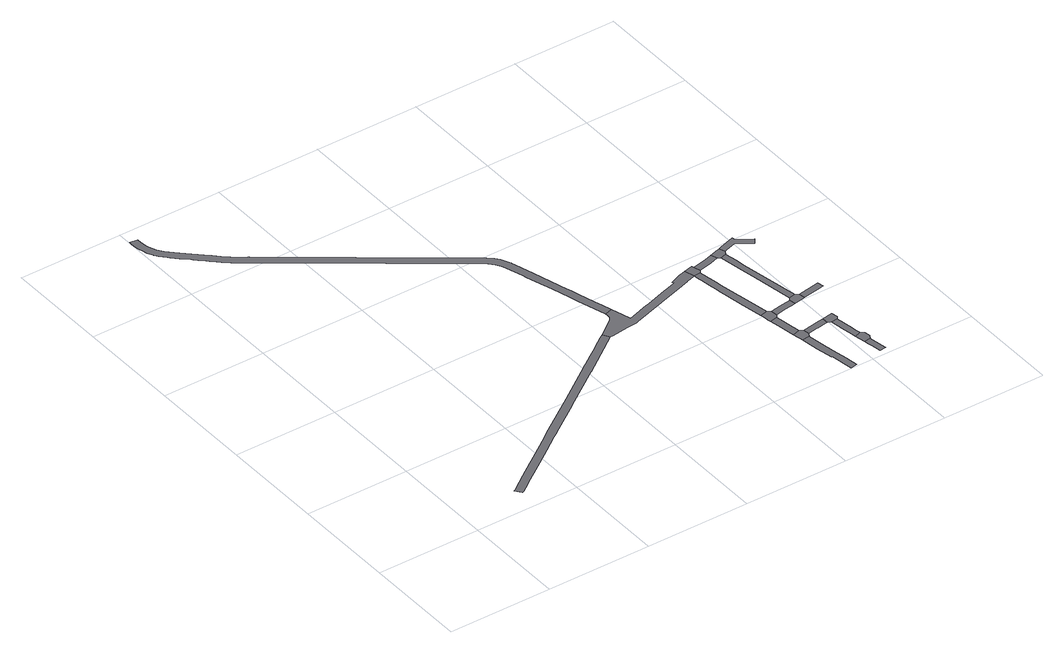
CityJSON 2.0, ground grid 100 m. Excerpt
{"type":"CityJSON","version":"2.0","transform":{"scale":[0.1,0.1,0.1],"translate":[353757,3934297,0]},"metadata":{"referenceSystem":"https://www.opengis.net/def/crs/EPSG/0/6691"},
"CityObjects":{
"road1":{"type":"Road","attributes":{"RoadStructureAttribute.sectionType":"1"},"geometry":[{"type":"MultiSurface","lod":"1","boundaries":[[[0,1,2,3,4,5,6,7,8,9,10,11,12,13,14,15,16,17,18,19,20,21,22,23,24,25,26,27,28,29,30,31,32,33,34,35]]]}]},
"road2":{"type":"Road","attributes":{"RoadStructureAttribute.sectionType":"1"},"geometry":[{"type":"MultiSurface","lod":"1","boundaries":[[[36,37,38,39,40,41,42,43,44,45,46,47,48,49,50,51,52,53,54,55,56,57,58,59,60,61,62,63,64,65,66,67,68,69,70,71,72,73,74,75,76,77,78,79,80,81,82,83,84,85,86,87,88,89,90,91,92,93,94,95,96,97,98,99,100,101,102,103,104,105,106,107,108,109,110,111,112,113,114,115,116,117,118,119,120,121,122,123,124,125,126,127,128,129,130,131,132,133,134,135,136,137,138,139,140]]]}]},
"road3":{"type":"Road","geometry":[{"type":"MultiSurface","lod":"1","boundaries":[[[34,141,142,143,144,145,146,147,148,149,150,151,152,153,154,155,156,157,158,159,160,161,162,163,164,165,150,166,167,168,169,170,171,172,173,174,175,176,177,178,36,140,179,180,181,182,183,184,185,35]]]}]},
"road4":{"type":"Road","attributes":{"RoadStructureAttribute.sectionType":"1"},"geometry":[{"type":"MultiSurface","lod":"1","boundaries":[[[186,187,188,189,190,191,192,193,194,195,196]]]}]},
"road5":{"type":"Road","geometry":[{"type":"MultiSurface","lod":"1","boundaries":[[[197,198,199,200,186,196,201,202]]]}]},
"road6":{"type":"Road","attributes":{"RoadStructureAttribute.sectionType":"1"},"geometry":[{"type":"MultiSurface","lod":"1","boundaries":[[[203,204,205,206,207,208,209,198,197]]]}]},
"road7":{"type":"Road","geometry":[{"type":"MultiSurface","lod":"1","boundaries":[[[157,210,211,212,207,206,213,214,215,158]]]}]},
"road8":{"type":"Road","geometry":[{"type":"MultiSurface","lod":"1","boundaries":[[[216,217,218,166,150,165,219]]]}]},
"road9":{"type":"Road","attributes":{"RoadStructureAttribute.sectionType":"1"},"geometry":[{"type":"MultiSurface","lod":"1","boundaries":[[[201,220,221,222,223,224,225,226,227,228,202]]]}]},
"road10":{"type":"Road","attributes":{"RoadStructureAttribute.sectionType":"1"},"geometry":[{"type":"MultiSurface","lod":"1","boundaries":[[[229,230,231,232,233,234,235,215,214]]]}]},
"road11":{"type":"Road","attributes":{"RoadStructureAttribute.sectionType":"1"},"geometry":[{"type":"MultiSurface","lod":"1","boundaries":[[[236,237,238,239,240,241,242]]]}]},
"road12":{"type":"Road","geometry":[{"type":"MultiSurface","lod":"1","boundaries":[[[238,243,244,245,246,239]]]}]},
"road13":{"type":"Road","attributes":{"RoadStructureAttribute.sectionType":"1"},"geometry":[{"type":"MultiSurface","lod":"1","boundaries":[[[247,248,249,246,245,250,251,252]]]}]},
"road14":{"type":"Road","attributes":{"RoadStructureAttribute.sectionType":"1"},"geometry":[{"type":"MultiSurface","lod":"1","boundaries":[[[253,254,255,256,216,219]]]}]},
"road15":{"type":"Road","geometry":[{"type":"MultiSurface","lod":"1","boundaries":[[[257,225,224,247,252,258]]]}]},
"road16":{"type":"Road","geometry":[{"type":"MultiSurface","lod":"1","boundaries":[[[232,231,259,260,261,262,263,264]]]}]},
"road17":{"type":"Road","attributes":{"RoadStructureAttribute.sectionType":"1"},"geometry":[{"type":"MultiSurface","lod":"1","boundaries":[[[265,266,267,264,263,268,269,270,271,272,273]]]}]},
"road18":{"type":"Road","geometry":[{"type":"MultiSurface","lod":"1","boundaries":[[[272,274,275,276,255,254,273]]]}]},
"road19":{"type":"Road","attributes":{"RoadStructureAttribute.sectionType":"1"},"geometry":[{"type":"MultiSurface","lod":"1","boundaries":[[[277,262,261,278,279,280,281]]]}]},
"road20":{"type":"Road","attributes":{"RoadStructureAttribute.sectionType":"1"},"geometry":[{"type":"MultiSurface","lod":"1","boundaries":[[[282,283,284,285,286,275,274,287,288,289,290]]]}]}
},
"vertices":[
[2365,1548,0],[2269,1477,0],[2214,1438,0],[2151,1394,0],[2058,1329,0],[2037,1316,0],[2029,1310,0],[2012,1297,0],[1964,1261,0],[1645,1034,0],[1277,773,0],[1201,718,0],[1183,706,0],[957,544,0],[886,494,0],[694,356,0],[662,332,0],[573,270,0],[561,261,0],[604,202,0],[619,212,0],[701,272,0],[726,290,0],[830,365,0],[956,451,0],[1102,555,0],[1253,664,0],[1310,704,0],[1316,708,0],[1635,933,0],[1677,964,0],[2031,1215,0],[2036,1218,0],[2095,1260,0],[2439,1509,0],[2397,1569,0],
[2666,1811,0],[2635,1915,0],[2633,1921,0],[2571,2132,0],[2547,2215,0],[2536,2251,0],[2436,2591,0],[2386,2769,0],[2377,2802,0],[2375,2809,0],[2367,2825,0],[2351,2862,0],[2329,2900,0],[2298,2937,0],[2248,2983,0],[2225,3005,0],[2090,3103,0],[2059,3126,0],[1932,3217,0],[1801,3313,0],[1711,3378,0],[1650,3422,0],[1625,3440,0],[1387,3617,0],[1290,3690,0],[1160,3784,0],[1070,3850,0],[1066,3853,0],[842,4016,0],[823,4030,0],[786,4058,0],[682,4134,0],[674,4140,0],[632,4170,0],[557,4229,0],[556,4230,0],[538,4244,0],[500,4279,0],[444,4332,0],[417,4358,0],[396,4378,0],[251,4517,0],[219,4550,0],[191,4579,0],[176,4592,0],[160,4610,0],[158,4613,0],[147,4628,0],[125,4664,0],[108,4699,0],[93,4744,0],[85,4785,0],[81,4829,0],[81,4865,0],[7,4870,0],[6,4842,0],[6,4840,0],[6,4818,0],[6,4806,0],[9,4759,0],[15,4738,0],[23,4715,0],[37,4668,0],[62,4619,0],[64,4613,0],[67,4610,0],[89,4579,0],[97,4568,0],[113,4549,0],[138,4521,0],[142,4518,0],[154,4507,0],[208,4452,0],[235,4427,0],[276,4387,0],[290,4373,0],[319,4344,0],[345,4320,0],[386,4280,0],[400,4266,0],[459,4210,0],[517,4160,0],[540,4143,0],[871,3901,0],[1327,3566,0],[1542,3407,0],[1568,3389,0],[1570,3388,0],[1808,3214,0],[1876,3164,0],[1951,3109,0],[2058,3031,0],[2169,2949,0],[2215,2911,0],[2257,2862,0],[2285,2814,0],[2303,2767,0],[2327,2693,0],[2350,2613,0],[2363,2567,0],[2404,2434,0],[2437,2319,0],[2488,2140,0],[2511,2061,0],[2592,1789,0],
[2462,1511,0],[2629,1531,0],[2727,1539,0],[2745,1545,0],[3057,1645,0],[3328,1731,0],[3391,1751,0],[3397,1754,0],[3432,1765,0],[3484,1782,0],[3493,1730,0],[3498,1696,0],[3512,1602,0],[3527,1503,0],[3528,1499,0],[3570,1247,0],[3609,1024,0],[3680,1036,0],[3641,1259,0],[3603,1481,0],[3598,1508,0],[3591,1546,0],[3580,1611,0],[3561,1719,0],[3549,1787,0],[3458,1876,0],[3390,1856,0],[3356,1844,0],[3288,1819,0],[3295,1800,0],[3250,1786,0],[3194,1768,0],[3168,1760,0],[2966,1695,0],[2930,1683,0],[2722,1617,0],[2696,1711,0],[2682,1758,0],[2593,1785,0],[2595,1760,0],[2590,1729,0],[2573,1701,0],[2555,1683,0],[2447,1605,0],[2434,1595,0],
[3690,548,0],[3693,532,0],[3718,380,0],[3746,221,0],[3752,222,0],[3790,6,0],[3854,17,0],[3834,139,0],[3809,289,0],[3783,442,0],[3763,560,0],
[3744,669,0],[3673,646,0],[3681,600,0],[3686,574,0],[3785,591,0],[3773,649,0],
[3743,675,0],[3721,802,0],[3712,855,0],[3700,923,0],[3628,911,0],[3648,790,0],[3668,676,0],
[3611,1010,0],[3617,973,0],[3623,941,0],[3717,950,0],[3720,953,0],[3709,1015,0],
[3550,1877,0],[3546,1896,0],[3461,1877,0],[3571,1817,0],
[3875,606,0],[3890,608,0],[3909,611,0],[3986,624,0],[3998,626,0],[3995,687,0],[3954,680,0],[3914,673,0],[3880,668,0],
[3827,972,0],[3888,982,0],[3935,990,0],[3924,1052,0],[3924,1051,0],[3816,1033,0],[3721,1017,0],
[4182,66,0],[4173,117,0],[4151,242,0],[4091,232,0],[4098,188,0],[4106,144,0],[4120,59,0],
[4173,274,0],[4161,333,0],[4132,353,0],[4074,334,0],
[4027,608,0],[4048,487,0],[4066,378,0],[4123,409,0],[4116,451,0],[4087,615,0],
[3706,1846,0],[3781,1870,0],[3760,1929,0],[3688,1906,0],
[4097,705,0],[4107,643,0],
[3951,993,0],[4030,1007,0],[4044,1009,0],[4033,1070,0],[4005,1091,0],[3944,1081,0],
[3845,1647,0],[3877,1463,0],[3894,1367,0],[3954,1387,0],[3938,1475,0],[3906,1659,0],[3891,1747,0],[3869,1870,0],[3810,1852,0],
[3889,1904,0],[3870,1964,0],[3825,1949,0],
[4035,1071,0],[4083,1016,0],[4227,1041,0],[4262,1047,0],[4251,1108,0],
[4051,1990,0],[4051,1995,0],[4042,2019,0],[4014,2010,0],[3897,1972,0],[3918,1914,0],[4008,1942,0],[4149,1848,0],[4185,1902,0]
]}
